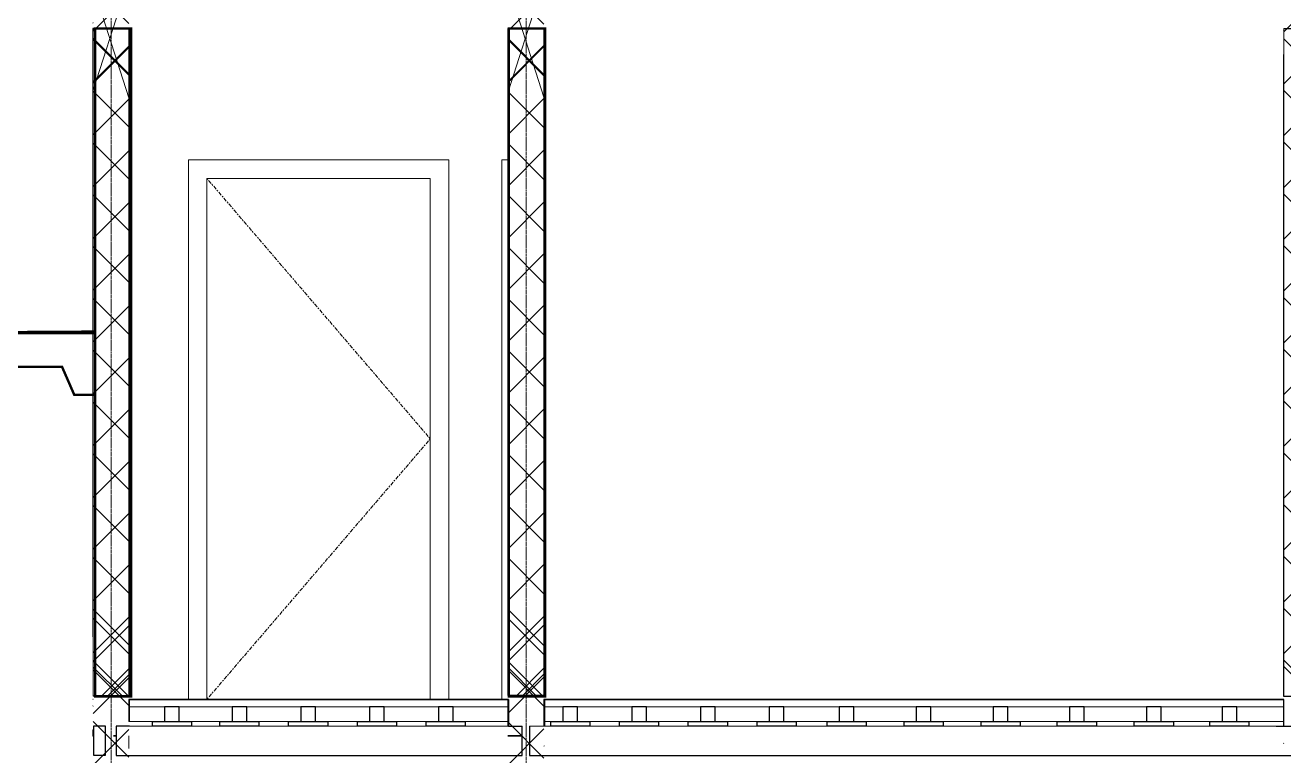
# Model space of a CAD drawing. Header units: inches. Extents: x -2431 to 214825, y 3 to 92804.
# Drawn here: x 163076 to 168230, y 26809 to 29802 of the extents above; entities that cross this region are included whole.
import ezdxf

# ---------------------------------------------------------------- set-up
doc = ezdxf.new("R2010")
doc.units = ezdxf.units.IN
doc.header["$MEASUREMENT"] = 0
doc.linetypes.add('Линия сетки', pattern=[22.224999999999994, 12.7, -3.174999999999999, 3.174999999999999, -3.174999999999999])
doc.linetypes.add('Центр', pattern=[31.749999999999996, 6.349999999999999, -4.7625, 15.875, -4.7625])
for name, color, linetype, lineweight in [('A-DOOR', 250, 'Continuous', 9), ('A-DOOR-FRAM', 250, 'Continuous', 18), ('A-FLOR', 250, 'Continuous', 9), ('A-WALL', 250, 'Continuous', 9), ('A-WALL-PATT', 250, 'Continuous', 25), ('S-GRID', 250, 'Continuous', 9)]:
    doc.layers.add(name, color=color, linetype=linetype, lineweight=lineweight)
pattern_1 = [(45, (164716.2814225166, 30890.74681734701), (-251.4471713899363, 251.4471713899363), []), (45, (164716.2814225166, 31271.74681734701), (-251.4471713899363, 251.4471713899363), [])]
pattern_2 = [(45, (164716.2814225166, 30890.74681734701), (-106.0660171779821, 106.0660171779821), []), (135, (164716.2814225166, 30890.74681734701), (-106.0660171779821, -106.0660171779821), [])]
pattern_3 = [(45, (164716.2814225166, 30290.74681734701), (-251.4471713899363, 251.4471713899363), []), (45, (164716.2814225166, 30671.74681734701), (-251.4471713899363, 251.4471713899363), [])]
pattern_4 = [(45, (164716.2814225166, 30290.74681734701), (-106.0660171779821, 106.0660171779821), []), (135, (164716.2814225166, 30290.74681734701), (-106.0660171779821, -106.0660171779821), [])]

# ---------------------------------------------------------------- blocks, each defined once
blk = doc.blocks.new('Одиночные-Щитовые - 0915 x 2134 мм-348962-Сечение 0')
at = {"layer": 'A-DOOR', "linetype": 'Центр'}
for p, q in [((-5142.589691944655, 2134), (-4227.589691944655, 1067)), ((-4227.589691944655, 1067), (-5142.589691944656, -1.353583911622991e-13))]:
    blk.add_line(p, q, dxfattribs=at)
at = {"layer": 'A-DOOR-FRAM', "lineweight": 9}
for p, q in [((-5218.589691944656, 2209.999999999999), (-5218.589691944656, 0)), ((-4151.589691944657, 2209.999999999999), (-5218.589691944656, 2209.999999999999)), ((-4151.589691944657, 0), (-4151.589691944657, 2209.999999999999)), ((-5142.589691944656, 0), (-5142.589691944656, 2134.000000000002)), ((-5142.589691944656, 2134.000000000002), (-4227.589691944657, 2134.000000000002)), ((-4227.589691944657, 2134.000000000002), (-4227.589691944657, 0))]:
    blk.add_line(p, q, dxfattribs=at)
blk = doc.blocks.new('Одиночные-Щитовые - 0915 x 2134 мм-348958-Сечение 0')
at = {"layer": 'A-DOOR-FRAM', "lineweight": 9}
for p, q in [((-3935.089691944609, 0), (-3935.089691944609, 2209.999999999999)), ((-3935.089691944609, 2209.999999999999), (-3910.089691944614, 2209.999999999999))]:
    blk.add_line(p, q, dxfattribs=at)

msp = doc.modelspace()

# ---------------------------------------------------------------- hatches: boundary and pattern name
at = {"layer": 'A-WALL-PATT', "lineweight": 9}
h = msp.add_hatch(dxfattribs=at)
h.set_pattern_fill('FP_3', color=256, style=0, pattern_type=2)
h.set_pattern_definition(pattern_3)
h.paths.add_polyline_path([(163352.447730572, 27040.74681734707), (163354.447730572, 27040.74681734707), (163354.447730572, 30640.74681734707), (163352.447730572, 30640.74681734707), (163352.447730572, 27983.60962669406)], flags=0)
h = msp.add_hatch(dxfattribs=at)
h.set_pattern_fill('FP_3', color=256, style=0, pattern_type=2)
h.set_pattern_definition(pattern_3)
h.paths.add_polyline_path([(163500.447730572, 27040.74681734707), (163502.447730572, 27040.74681734707), (163502.447730572, 30640.74681734707), (163500.447730572, 30640.74681734707), (163500.447730572, 27983.60962669406)], flags=0)
h = msp.add_hatch(dxfattribs=at)
h.set_pattern_fill('FP_3', color=256, style=0, pattern_type=2)
h.set_pattern_definition(pattern_3)
h.paths.add_polyline_path([(165052.447730572, 27040.74681734707), (165054.447730572, 27040.74681734707), (165054.447730572, 30640.74681734707), (165052.447730572, 30640.74681734707), (165052.447730572, 29742.29497883987)], flags=0)
h = msp.add_hatch(dxfattribs=at)
h.set_pattern_fill('FP_3', color=256, style=0, pattern_type=2)
h.set_pattern_definition(pattern_3)
h.paths.add_polyline_path([(165200.447730572, 27040.74681734707), (165202.447730572, 27040.74681734707), (165202.447730572, 30640.74681734707), (165200.447730572, 30640.74681734707), (165200.447730572, 29742.29497883987)], flags=0)
h = msp.add_hatch(dxfattribs=at)
h.set_pattern_fill('FP_3', color=256, style=0, pattern_type=2)
h.set_pattern_definition(pattern_3)
h.paths.add_polyline_path([(168228.3306247166, 27040.74681734707), (168230.3306247166, 27040.74681734707), (168230.3306247166, 30640.74681734707), (168228.3306247166, 30640.74681734707), (168228.3306247166, 29742.29497883987)], flags=0)
h = msp.add_hatch(dxfattribs=at)
h.set_pattern_fill('FP_2', color=256, style=0, pattern_type=2)
h.set_pattern_definition(pattern_4)
h.paths.add_polyline_path([(163500.447730572, 30388.9989342253), (163354.447730572, 30388.9989342253), (163354.447730572, 27053.20426850743), (163500.447730572, 27053.20426850743)])
h.paths.add_polyline_path([(163355.883689857, 30490.74681734707), (163404.2844127769, 30490.74681734707), (163404.2844127769, 30530.74681734713), (163355.883689857, 30530.74681734713)])
h = msp.add_hatch(dxfattribs=at)
h.set_pattern_fill('FP_2', color=256, style=0, pattern_type=2)
h.set_pattern_definition(pattern_4)
h.paths.add_polyline_path([(165200.4477305721, 30388.9989342225), (165054.4477305721, 30388.99893422244), (165054.447730572, 27056.89903738291), (165200.447730572, 27056.89903738291)])
h = msp.add_hatch(dxfattribs=at)
h.set_pattern_fill('FP_2', color=256, style=0, pattern_type=2)
h.set_pattern_definition(pattern_4)
h.paths.add_polyline_path([(168376.3306247166, 30388.9989342253), (168230.3306247166, 30388.9989342253), (168230.3306247166, 27053.20426850743), (168376.3306247166, 27053.20426850743)])
h = msp.add_hatch(dxfattribs=at)
h.set_pattern_fill('FP_3', color=256, style=0, pattern_type=2)
h.set_pattern_definition(pattern_1)
h.paths.add_polyline_path([(163352.447730572, 24040.74681734707), (163354.447730572, 24040.74681734707), (163354.447730572, 27640.74681734707), (163352.447730572, 27640.74681734707), (163352.447730572, 25066.23892240244)], flags=0)
h = msp.add_hatch(dxfattribs=at)
h.set_pattern_fill('FP_3', color=256, style=0, pattern_type=2)
h.set_pattern_definition(pattern_1)
h.paths.add_polyline_path([(163500.447730572, 24040.74681734707), (163502.447730572, 24040.74681734707), (163502.447730572, 27640.74681734707), (163500.447730572, 27640.74681734707), (163500.447730572, 25066.23892240244)], flags=0)
h = msp.add_hatch(dxfattribs=at)
h.set_pattern_fill('FP_3', color=256, style=0, pattern_type=2)
h.set_pattern_definition(pattern_1)
h.paths.add_polyline_path([(165052.447730572, 24040.74681734707), (165054.447730572, 24040.74681734707), (165054.447730572, 27640.74681734707), (165052.447730572, 27640.74681734707), (165052.447730572, 26824.92427454825)], flags=0)
h = msp.add_hatch(dxfattribs=at)
h.set_pattern_fill('FP_3', color=256, style=0, pattern_type=2)
h.set_pattern_definition(pattern_1)
h.paths.add_polyline_path([(165200.447730572, 24040.74681734707), (165202.447730572, 24040.74681734707), (165202.447730572, 27640.74681734707), (165200.447730572, 27640.74681734707), (165200.447730572, 26824.92427454825)], flags=0)
h = msp.add_hatch(dxfattribs=at)
h.set_pattern_fill('FP_3', color=256, style=0, pattern_type=2)
h.set_pattern_definition(pattern_1)
h.paths.add_polyline_path([(168228.3306247166, 24040.74681734707), (168230.3306247166, 24040.74681734707), (168230.3306247166, 27640.74681734707), (168228.3306247166, 27640.74681734707), (168228.3306247166, 26824.92427454825)], flags=0)
h = msp.add_hatch(dxfattribs=at)
h.set_pattern_fill('FP_2', color=256, style=0, pattern_type=2)
h.set_pattern_definition(pattern_2)
h.paths.add_polyline_path([(163500.447730572, 27388.9989342253), (163354.447730572, 27388.9989342253), (163354.447730572, 24053.20426850743), (163500.447730572, 24053.20426850743)])
h.paths.add_polyline_path([(163355.883689857, 27490.74681734707), (163404.2844127769, 27490.74681734707), (163404.2844127769, 27530.74681734713), (163355.883689857, 27530.74681734713)])
h = msp.add_hatch(dxfattribs=at)
h.set_pattern_fill('FP_2', color=256, style=0, pattern_type=2)
h.set_pattern_definition(pattern_2)
h.paths.add_polyline_path([(165200.447730572, 27388.9989342225), (165054.4477305721, 27388.9989342225), (165054.4477305721, 24056.89903738291), (165200.4477305721, 24056.89903738291)])

# ---------------------------------------------------------------- linework, layer by layer
for p, q in [((163502.447730572, 29788.9989342253), (163352.447730572, 29788.9989342253)), ((165054.447730572, 29788.9989342225), (165052.447730572, 29788.9989342225)), ((165054.447730572, 29788.9989342225), (165200.447730572, 29788.9989342225)), ((165200.447730572, 29788.9989342225), (165202.4477305721, 29788.99893422244)), ((168230.3306247166, 29788.9989342253), (168378.3306247166, 29788.9989342253)), ((163502.447730572, 27053.20426850743), (163354.447730572, 27053.20426850743)), ((163502.447730572, 27040.74681734707), (165054.4477305721, 27040.74681734707)), ((163706.5718784914, 27010.74681734992), (163646.5718784914, 27010.74681734992)), ((163646.5718784914, 27010.74681734992), (163646.5718784914, 26950.74681734992)), ((163706.5718784913, 27010.74681734992), (163646.5718784913, 27010.74681734992)), ((163646.5718784913, 27010.74681734992), (163646.5718784913, 26950.74681734992)), ((163706.5718784914, 26950.74681734992), (163706.5718784914, 27010.74681734992)), ((163706.5718784913, 26950.74681734992), (163706.5718784913, 27010.74681734992)), ((163982.9419795679, 27010.74681734986), (163922.9419795679, 27010.74681734986)), ((163922.9419795679, 27010.74681734986), (163922.9419795679, 26950.74681734986)), ((163982.9419795678, 27010.74681734986), (163922.9419795678, 27010.74681734986)), ((163922.9419795678, 27010.74681734986), (163922.9419795678, 26950.74681734986)), ((163982.9419795679, 26950.74681734986), (163982.9419795679, 27010.74681734986)), ((163982.9419795678, 26950.74681734986), (163982.9419795678, 27010.74681734986)), ((164264.5829941634, 27010.74681734986), (164204.5829941634, 27010.74681734986)), ((164204.5829941634, 27010.74681734986), (164204.5829941634, 26950.74681734986)), ((164204.5829941633, 27010.74681734986), (164204.5829941633, 26950.74681734986)), ((164264.5829941633, 27010.74681734986), (164204.5829941633, 27010.74681734986)), ((164264.5829941634, 26950.74681734986), (164264.5829941634, 27010.74681734986)), ((164264.5829941633, 26950.74681734986), (164264.5829941633, 27010.74681734986)), ((164546.2240087591, 27010.7468173526), (164486.2240087591, 27010.7468173526)), ((164486.2240087591, 27010.7468173526), (164486.2240087591, 26950.7468173526)), ((164546.224008759, 27010.7468173526), (164486.224008759, 27010.7468173526)), ((164486.224008759, 27010.7468173526), (164486.224008759, 26950.7468173526)), ((164546.2240087591, 26950.7468173526), (164546.2240087591, 27010.7468173526)), ((164546.224008759, 26950.7468173526), (164546.224008759, 27010.7468173526)), ((164827.8650233546, 27010.74681735534), (164767.8650233546, 27010.74681735534)), ((164767.8650233546, 27010.74681735534), (164767.8650233546, 26950.74681735534)), ((164827.8650233545, 27010.74681735534), (164767.8650233545, 27010.74681735534)), ((164767.8650233545, 27010.74681735534), (164767.8650233545, 26950.74681735534)), ((164827.8650233546, 26950.74681735534), (164827.8650233546, 27010.74681735534)), ((164827.8650233545, 26950.74681735534), (164827.8650233545, 27010.74681735534)), ((165052.447730572, 27040.74681734707), (165054.447730572, 27040.74681734707)), ((165054.4477305721, 27040.74681734707), (165054.4477305721, 26930.74681734707)), ((165054.447730572, 27040.74681734707), (165054.4477305721, 26930.74681734707)), ((165202.447730572, 27040.74681734713), (168228.3306247167, 27040.74681734707)), ((165202.447730572, 27040.74681734713), (168228.3306247166, 27040.74681734707)), ((165202.447730572, 27040.74681734707), (165202.4477305721, 26930.74681734713)), ((165202.4477305721, 27040.74681734707), (165202.4477305722, 26930.74681734713)), ((165338.0829941637, 27010.74681734986), (165278.0829941637, 27010.74681734986)), ((165278.0829941637, 27010.74681734986), (165278.0829941637, 26950.74681734986)), ((165278.0829941636, 27010.74681734986), (165278.0829941636, 26950.74681734986)), ((165338.0829941636, 27010.74681734986), (165278.0829941636, 27010.74681734986)), ((165338.0829941637, 26950.74681734986), (165338.0829941637, 27010.74681734986)), ((165338.0829941636, 26950.74681734986), (165338.0829941636, 27010.74681734986)), ((165559.7240087592, 27010.74681734986), (165559.7240087592, 26950.74681734986)), ((165619.7240087592, 27010.74681734986), (165559.7240087592, 27010.74681734986)), ((165619.7240087591, 27010.74681734986), (165559.7240087591, 27010.74681734986)), ((165559.7240087591, 27010.74681734986), (165559.7240087591, 26950.74681734986)), ((165619.7240087592, 26950.74681734986), (165619.7240087592, 27010.74681734986)), ((165619.7240087591, 26950.74681734986), (165619.7240087591, 27010.74681734986)), ((165901.3650233548, 27010.7468173526), (165841.3650233548, 27010.7468173526)), ((165841.3650233548, 27010.7468173526), (165841.3650233548, 26950.7468173526)), ((165901.3650233547, 27010.7468173526), (165841.3650233547, 27010.7468173526)), ((165841.3650233547, 27010.7468173526), (165841.3650233547, 26950.7468173526)), ((165901.3650233548, 26950.7468173526), (165901.3650233548, 27010.7468173526)), ((165901.3650233547, 26950.7468173526), (165901.3650233547, 27010.7468173526)), ((166183.0060379503, 27010.74681735534), (166123.0060379503, 27010.74681735534)), ((166123.0060379503, 27010.74681735534), (166123.0060379503, 26950.74681735534)), ((166183.0060379502, 27010.74681735534), (166123.0060379502, 27010.74681735534)), ((166123.0060379502, 27010.74681735534), (166123.0060379502, 26950.74681735534)), ((166183.0060379503, 26950.74681735534), (166183.0060379503, 27010.74681735534)), ((166183.0060379502, 26950.74681735534), (166183.0060379502, 27010.74681735534)), ((166469.5887451678, 27010.74681734707), (166409.5887451678, 27010.74681734707)), ((166409.5887451678, 27010.74681734707), (166409.5887451678, 26950.74681734707)), ((166469.5887451677, 27010.74681734707), (166409.5887451677, 27010.74681734707)), ((166409.5887451677, 27010.74681734707), (166409.5887451677, 26950.74681734707)), ((166469.5887451678, 26950.74681734707), (166469.5887451678, 27010.74681734707)), ((166469.5887451677, 26950.74681734707), (166469.5887451677, 27010.74681734707)), ((166785.0887451678, 27010.74681734608), (166725.0887451678, 27010.74681734608)), ((166725.0887451678, 27010.74681734608), (166725.0887451678, 26950.74681734608)), ((166785.0887451677, 27010.74681734602), (166725.0887451677, 27010.74681734602)), ((166725.0887451677, 27010.74681734602), (166725.0887451677, 26950.74681734608)), ((166785.0887451678, 26950.74681734608), (166785.0887451678, 27010.74681734608)), ((166785.0887451677, 26950.74681734608), (166785.0887451677, 27010.74681734602)), ((167100.5887451678, 27010.74681734707), (167040.5887451678, 27010.74681734707)), ((167040.5887451678, 27010.74681734707), (167040.5887451678, 26950.74681734707)), ((167100.5887451677, 27010.74681734707), (167040.5887451677, 27010.74681734707)), ((167040.5887451677, 27010.74681734707), (167040.5887451677, 26950.74681734707)), ((167100.5887451678, 26950.74681734707), (167100.5887451678, 27010.74681734707)), ((167100.5887451677, 26950.74681734707), (167100.5887451677, 27010.74681734707)), ((167412.5743739889, 27010.74681734608), (167352.5743739889, 27010.74681734608)), ((167352.5743739889, 27010.74681734608), (167352.5743739889, 26950.74681734608)), ((167412.5743739888, 27010.74681734602), (167352.5743739888, 27010.74681734602)), ((167352.5743739888, 27010.74681734602), (167352.5743739888, 26950.74681734608)), ((167412.5743739889, 26950.74681734608), (167412.5743739889, 27010.74681734608)), ((167412.5743739888, 26950.74681734608), (167412.5743739888, 27010.74681734602)), ((167728.0743739889, 27010.74681734707), (167668.0743739889, 27010.74681734707)), ((167668.0743739889, 27010.74681734707), (167668.0743739889, 26950.74681734707)), ((167728.0743739888, 27010.74681734707), (167668.0743739888, 27010.74681734707)), ((167668.0743739888, 27010.74681734707), (167668.0743739888, 26950.74681734707)), ((167728.0743739889, 26950.74681734707), (167728.0743739889, 27010.74681734707)), ((167728.0743739888, 26950.74681734707), (167728.0743739888, 27010.74681734707)), ((168037.6963365099, 27010.74681734707), (167977.6963365099, 27010.74681734707)), ((167977.6963365099, 27010.74681734707), (167977.6963365099, 26950.74681734707)), ((168037.6963365099, 26950.74681734707), (168037.6963365099, 27010.74681734707)), ((168228.3306247166, 27053.20426850743), (168378.3306247166, 27053.20426850743)), ((163404.2844127769, 26930.74681734713), (163355.883689857, 26930.74681734713)), ((163355.883689857, 26930.74681734713), (163355.883689857, 26811.67644874461)), ((163404.2844127769, 26811.67644874461), (163404.2844127769, 26930.74681734713)), ((163502.447730572, 26930.74681734713), (163448.7328049132, 26930.74681734713)), ((163448.7328049132, 26930.74681734713), (163448.7328049132, 26811.36464429961)), ((163596.5718784914, 26950.74681734992), (163756.5718784914, 26950.74681734992)), ((163596.5718784914, 26930.74681734992), (163596.5718784914, 26950.74681734992)), ((163596.5718784913, 26950.74681734992), (163756.5718784913, 26950.74681734992)), ((163596.5718784913, 26930.74681734992), (163596.5718784913, 26950.74681734992)), ((163756.5718784914, 26930.74681734992), (163596.5718784914, 26930.74681734992)), ((163756.5718784913, 26930.74681734992), (163596.5718784913, 26930.74681734992)), ((163646.5718784914, 26950.74681734992), (163706.5718784914, 26950.74681734992)), ((163646.5718784913, 26950.74681734992), (163706.5718784913, 26950.74681734992)), ((163756.5718784914, 26950.74681734992), (163756.5718784914, 26930.74681734992)), ((163756.5718784913, 26950.74681734992), (163756.5718784913, 26930.74681734992)), ((163872.9419795679, 26950.74681734986), (164032.9419795679, 26950.74681734986)), ((163872.9419795679, 26930.74681734986), (163872.9419795679, 26950.74681734986)), ((163872.9419795678, 26950.74681734986), (164032.9419795678, 26950.74681734986)), ((163872.9419795678, 26930.74681734986), (163872.9419795678, 26950.74681734986)), ((164032.9419795679, 26930.74681734986), (163872.9419795679, 26930.74681734986)), ((164032.9419795678, 26930.74681734986), (163872.9419795678, 26930.74681734986)), ((163922.9419795679, 26950.74681734986), (163982.9419795679, 26950.74681734986)), ((163922.9419795678, 26950.74681734986), (163982.9419795678, 26950.74681734986)), ((164032.9419795679, 26950.74681734986), (164032.9419795679, 26930.74681734986)), ((164032.9419795678, 26950.74681734986), (164032.9419795678, 26930.74681734986)), ((164154.5829941634, 26950.74681734986), (164314.5829941634, 26950.74681734986)), ((164154.5829941634, 26930.74681734986), (164154.5829941634, 26950.74681734986)), ((164154.5829941633, 26950.74681734986), (164314.5829941633, 26950.74681734986)), ((164154.5829941633, 26930.74681734986), (164154.5829941633, 26950.74681734986)), ((164314.5829941634, 26930.74681734986), (164154.5829941634, 26930.74681734986)), ((164314.5829941633, 26930.74681734986), (164154.5829941633, 26930.74681734986)), ((164204.5829941634, 26950.74681734986), (164264.5829941634, 26950.74681734986)), ((164204.5829941633, 26950.74681734986), (164264.5829941633, 26950.74681734986)), ((164314.5829941634, 26950.74681734986), (164314.5829941634, 26930.74681734986)), ((164314.5829941633, 26950.74681734986), (164314.5829941633, 26930.74681734986)), ((164436.2240087591, 26950.7468173526), (164596.2240087591, 26950.7468173526)), ((164436.2240087591, 26930.7468173526), (164436.2240087591, 26950.7468173526)), ((164436.224008759, 26950.7468173526), (164596.224008759, 26950.7468173526)), ((164436.224008759, 26930.7468173526), (164436.224008759, 26950.7468173526)), ((164596.2240087591, 26930.7468173526), (164436.2240087591, 26930.7468173526)), ((164596.224008759, 26930.7468173526), (164436.224008759, 26930.7468173526)), ((164486.2240087591, 26950.7468173526), (164546.2240087591, 26950.7468173526)), ((164486.224008759, 26950.7468173526), (164546.224008759, 26950.7468173526)), ((164596.2240087591, 26950.7468173526), (164596.2240087591, 26930.7468173526)), ((164596.224008759, 26950.7468173526), (164596.224008759, 26930.7468173526)), ((164717.8650233546, 26950.74681735534), (164877.8650233546, 26950.74681735534)), ((164717.8650233546, 26930.74681735534), (164717.8650233546, 26950.74681735534)), ((164717.8650233545, 26950.74681735534), (164877.8650233545, 26950.74681735534)), ((164717.8650233545, 26930.74681735534), (164717.8650233545, 26950.74681735534)), ((164877.8650233546, 26930.74681735534), (164717.8650233546, 26930.74681735534)), ((164877.8650233545, 26930.74681735534), (164717.8650233545, 26930.74681735534)), ((164767.8650233546, 26950.74681735534), (164827.8650233546, 26950.74681735534)), ((164767.8650233545, 26950.74681735534), (164827.8650233545, 26950.74681735534)), ((164877.8650233546, 26950.74681735534), (164877.8650233546, 26930.74681735534)), ((164877.8650233545, 26950.74681735534), (164877.8650233545, 26930.74681735534)), ((165054.4477305721, 26930.74681734707), (165111.0355341841, 26930.74681734707)), ((165111.0355341841, 26811.36464429961), (165111.0355341841, 26930.74681734707)), ((165140.6390425664, 26930.74681734713), (165140.6390425664, 26811.36464429961)), ((165202.4477305721, 26930.74681734713), (165200.447730572, 26930.74681734713)), ((165228.0829941637, 26950.74681734986), (165388.0829941637, 26950.74681734986)), ((165228.0829941637, 26930.74681734986), (165228.0829941637, 26950.74681734986)), ((165228.0829941636, 26950.74681734986), (165388.0829941636, 26950.74681734986)), ((165228.0829941636, 26930.74681734986), (165228.0829941636, 26950.74681734986)), ((165388.0829941637, 26930.74681734986), (165228.0829941637, 26930.74681734986)), ((165388.0829941636, 26930.74681734986), (165228.0829941636, 26930.74681734986)), ((165278.0829941637, 26950.74681734986), (165338.0829941637, 26950.74681734986)), ((165278.0829941636, 26950.74681734986), (165338.0829941636, 26950.74681734986)), ((165388.0829941637, 26950.74681734986), (165388.0829941637, 26930.74681734986)), ((165388.0829941636, 26950.74681734986), (165388.0829941636, 26930.74681734986)), ((165509.7240087592, 26950.74681734986), (165669.7240087592, 26950.74681734986)), ((165509.7240087592, 26930.74681734986), (165509.7240087592, 26950.74681734986)), ((165509.7240087591, 26950.74681734986), (165669.7240087591, 26950.74681734986)), ((165509.7240087591, 26930.74681734986), (165509.7240087591, 26950.74681734986)), ((165669.7240087592, 26930.74681734986), (165509.7240087592, 26930.74681734986)), ((165669.7240087591, 26930.74681734986), (165509.7240087591, 26930.74681734986)), ((165559.7240087592, 26950.74681734986), (165619.7240087592, 26950.74681734986)), ((165559.7240087591, 26950.74681734986), (165619.7240087591, 26950.74681734986)), ((165669.7240087592, 26950.74681734986), (165669.7240087592, 26930.74681734986)), ((165669.7240087591, 26950.74681734986), (165669.7240087591, 26930.74681734986)), ((165791.3650233548, 26950.7468173526), (165951.3650233548, 26950.7468173526)), ((165791.3650233548, 26930.7468173526), (165791.3650233548, 26950.7468173526)), ((165791.3650233547, 26950.7468173526), (165951.3650233547, 26950.7468173526)), ((165791.3650233547, 26930.7468173526), (165791.3650233547, 26950.7468173526)), ((165951.3650233548, 26930.7468173526), (165791.3650233548, 26930.7468173526)), ((165951.3650233547, 26930.7468173526), (165791.3650233547, 26930.7468173526)), ((165841.3650233548, 26950.7468173526), (165901.3650233548, 26950.7468173526)), ((165841.3650233547, 26950.7468173526), (165901.3650233547, 26950.7468173526)), ((165951.3650233548, 26950.7468173526), (165951.3650233548, 26930.7468173526)), ((165951.3650233547, 26950.7468173526), (165951.3650233547, 26930.7468173526)), ((166073.0060379503, 26950.74681735534), (166233.0060379503, 26950.74681735534)), ((166073.0060379503, 26930.74681735534), (166073.0060379503, 26950.74681735534)), ((166073.0060379502, 26950.74681735534), (166233.0060379502, 26950.74681735534)), ((166073.0060379502, 26930.74681735534), (166073.0060379502, 26950.74681735534)), ((166233.0060379503, 26930.74681735534), (166073.0060379503, 26930.74681735534)), ((166233.0060379502, 26930.74681735534), (166073.0060379502, 26930.74681735534)), ((166123.0060379503, 26950.74681735534), (166183.0060379503, 26950.74681735534)), ((166123.0060379502, 26950.74681735534), (166183.0060379502, 26950.74681735534)), ((166233.0060379503, 26950.74681735534), (166233.0060379503, 26930.74681735534)), ((166233.0060379502, 26950.74681735534), (166233.0060379502, 26930.74681735534)), ((166359.5887451678, 26950.74681734707), (166519.5887451678, 26950.74681734707)), ((166359.5887451678, 26930.74681734707), (166359.5887451678, 26950.74681734707)), ((166359.5887451677, 26950.74681734707), (166519.5887451677, 26950.74681734707)), ((166359.5887451677, 26930.74681734707), (166359.5887451677, 26950.74681734707)), ((166519.5887451678, 26930.74681734707), (166359.5887451678, 26930.74681734707)), ((166519.5887451677, 26930.74681734707), (166359.5887451677, 26930.74681734707)), ((166409.5887451678, 26950.74681734707), (166469.5887451678, 26950.74681734707)), ((166409.5887451677, 26950.74681734707), (166469.5887451677, 26950.74681734707)), ((166519.5887451678, 26950.74681734707), (166519.5887451678, 26930.74681734707)), ((166519.5887451677, 26950.74681734707), (166519.5887451677, 26930.74681734707)), ((166675.0887451678, 26950.74681734608), (166835.0887451678, 26950.74681734608)), ((166675.0887451678, 26930.74681734602), (166675.0887451678, 26950.74681734608)), ((166675.0887451677, 26950.74681734608), (166835.0887451677, 26950.74681734608)), ((166675.0887451677, 26930.74681734602), (166675.0887451677, 26950.74681734608)), ((166835.0887451678, 26930.74681734602), (166675.0887451678, 26930.74681734602)), ((166835.0887451677, 26930.74681734602), (166675.0887451677, 26930.74681734602)), ((166725.0887451678, 26950.74681734608), (166785.0887451678, 26950.74681734608)), ((166725.0887451677, 26950.74681734608), (166785.0887451677, 26950.74681734608)), ((166835.0887451678, 26950.74681734608), (166835.0887451678, 26930.74681734602)), ((166835.0887451677, 26950.74681734608), (166835.0887451677, 26930.74681734602)), ((166990.5887451678, 26950.74681734707), (167150.5887451678, 26950.74681734707)), ((166990.5887451678, 26930.74681734707), (166990.5887451678, 26950.74681734707)), ((166990.5887451677, 26950.74681734707), (167150.5887451677, 26950.74681734707)), ((166990.5887451677, 26930.74681734707), (166990.5887451677, 26950.74681734707)), ((167150.5887451678, 26930.74681734707), (166990.5887451678, 26930.74681734707)), ((167150.5887451677, 26930.74681734707), (166990.5887451677, 26930.74681734707)), ((167040.5887451678, 26950.74681734707), (167100.5887451678, 26950.74681734707)), ((167040.5887451677, 26950.74681734707), (167100.5887451677, 26950.74681734707)), ((167150.5887451678, 26950.74681734707), (167150.5887451678, 26930.74681734707)), ((167150.5887451677, 26950.74681734707), (167150.5887451677, 26930.74681734707)), ((167302.5743739889, 26950.74681734608), (167462.5743739889, 26950.74681734608)), ((167302.5743739889, 26930.74681734602), (167302.5743739889, 26950.74681734608)), ((167302.5743739888, 26950.74681734608), (167462.5743739888, 26950.74681734608)), ((167302.5743739888, 26930.74681734602), (167302.5743739888, 26950.74681734608)), ((167462.5743739889, 26930.74681734602), (167302.5743739889, 26930.74681734602)), ((167462.5743739888, 26930.74681734602), (167302.5743739888, 26930.74681734602)), ((167352.5743739889, 26950.74681734608), (167412.5743739889, 26950.74681734608)), ((167352.5743739888, 26950.74681734608), (167412.5743739888, 26950.74681734608)), ((167462.5743739889, 26950.74681734608), (167462.5743739889, 26930.74681734602)), ((167462.5743739888, 26950.74681734608), (167462.5743739888, 26930.74681734602)), ((167618.0743739889, 26950.74681734707), (167778.0743739889, 26950.74681734707)), ((167618.0743739889, 26930.74681734707), (167618.0743739889, 26950.74681734707)), ((167618.0743739888, 26950.74681734707), (167778.0743739888, 26950.74681734707)), ((167618.0743739888, 26930.74681734707), (167618.0743739888, 26950.74681734707)), ((167778.0743739889, 26930.74681734707), (167618.0743739889, 26930.74681734707)), ((167778.0743739888, 26930.74681734707), (167618.0743739888, 26930.74681734707)), ((167668.0743739889, 26950.74681734707), (167728.0743739889, 26950.74681734707)), ((167668.0743739888, 26950.74681734707), (167728.0743739888, 26950.74681734707)), ((167778.0743739889, 26950.74681734707), (167778.0743739889, 26930.74681734707)), ((167778.0743739888, 26950.74681734707), (167778.0743739888, 26930.74681734707)), ((167927.69633651, 26950.74681734707), (168087.69633651, 26950.74681734707)), ((167927.69633651, 26930.74681734707), (167927.69633651, 26950.74681734707)), ((167927.6963365099, 26950.74681734707), (168087.6963365099, 26950.74681734707)), ((167927.6963365099, 26930.74681734707), (167927.6963365099, 26950.74681734707)), ((168087.69633651, 26930.74681734707), (167927.69633651, 26930.74681734707)), ((168087.6963365099, 26930.74681734707), (167927.6963365099, 26930.74681734707)), ((167977.6963365099, 26950.74681734707), (168037.6963365099, 26950.74681734707)), ((168087.69633651, 26950.74681734707), (168087.69633651, 26930.74681734707)), ((168087.6963365099, 26950.74681734707), (168087.6963365099, 26930.74681734707)), ((168198.4076117045, 26930.74681734707), (168282.1610656981, 26930.74681734713)), ((163355.883689857, 26811.67644874461), (163404.2844127769, 26811.67644874461)), ((163448.7328049132, 26811.36464429961), (165111.0355341841, 26811.36464429961)), ((165140.6390425664, 26811.36464429961), (168282.1610656983, 26811.36464429961))]:
    msp.add_line(p, q)
at = {"lineweight": 0}
for p, q in [((163502.447730572, 27010.74681734713), (165054.4477305721, 27010.74681734707)), ((163502.447730572, 27010.74681734713), (165054.447730572, 27010.74681734707)), ((165202.447730572, 27010.74681734713), (168228.3306247167, 27010.74681734707)), ((165202.447730572, 27010.74681734713), (168228.3306247166, 27010.74681734707)), ((163500.447730572, 26950.74681734713), (165054.4477305721, 26950.74681734707)), ((163500.447730572, 26950.74681734713), (165054.447730572, 26950.74681734707)), ((163502.447730572, 26930.74681734713), (165054.4477305721, 26930.74681734707)), ((163502.447730572, 26930.74681734713), (165054.447730572, 26930.74681734707)), ((165140.6390425664, 26930.74681734707), (168228.3306247166, 26930.74681734707)), ((165202.447730572, 26950.74681734713), (168230.3306247167, 26950.74681734707)), ((165202.447730572, 26950.74681734713), (168230.3306247166, 26950.74681734707)), ((165202.447730572, 26930.74681734713), (168228.3306247167, 26930.74681734707))]:
    msp.add_line(p, q, dxfattribs=at)
at = {"const_width": 10}
for points in [[(163510.0002155266, 27053.03327292891), (163362.0002155266, 27053.03327292891), (163362.0002155266, 29788.82793864683), (163510.0002155266, 29788.82793864683), (163510.0002155266, 27053.03327292891)], [(165204.7790417857, 27053.03327292902), (165056.7790417857, 27053.03327292902), (165056.7790417857, 29788.82793864695), (165204.7790417857, 29788.82793864695), (165204.7790417857, 27053.03327292902)]]:
    msp.add_lwpolyline(points, dxfattribs=at)
msp.add_lwpolyline([(163362.0002155271, 28287.98485521177), (163276.8203101755, 28287.98485521177), (163226.6860906087, 28402.87136510302), (162103.2259978142, 28402.79209369185), (162022.0841618338, 28244.13715937363), (161912.8022809612, 28030.46058399749), (161834.8518916249, 28030.46058399748), (161834.8518916249, 28244.13715937369), (161889.8821786576, 28244.13715937369), (161889.8821786576, 28537.88836796351), (163362.0002155261, 28537.97055464316)], close=True, dxfattribs=at)
at = {"layer": 'A-DOOR', "linetype": 'Центр'}
msp.add_line((164734.947730572, 28107.74681734707), (163819.947730572, 27040.74681734707), dxfattribs=at)
at = {"layer": 'A-DOOR-FRAM', "lineweight": 9}
for p, q in [((163743.947730572, 29250.74681734707), (163743.947730572, 27040.74681734707)), ((164810.947730572, 27040.74681734707), (164810.947730572, 29250.74681734707)), ((165027.447730572, 27040.74681734707), (165027.447730572, 29250.74681734707)), ((163819.947730572, 27040.74681734707), (163819.947730572, 29174.74681734707)), ((164734.947730572, 29174.74681734707), (164734.947730572, 27040.74681734707))]:
    msp.add_line(p, q, dxfattribs=at)
at = {"layer": 'A-FLOR', "lineweight": 35}
for p, q in [((165054.4477305721, 27040.74681734713), (163500.447730572, 27040.74681734707)), ((168230.3306247166, 27040.74681734713), (165200.4477305721, 27040.74681734713)), ((163352.447730572, 26890.74681734707), (163355.883689857, 26890.74681734707)), ((163437.6017660764, 26890.74681734707), (163449.3766666853, 26890.74681734707)), ((165052.447730572, 26890.74681734707), (165111.0355341841, 26890.74681734707))]:
    msp.add_line(p, q, dxfattribs=at)
at = {"layer": 'A-WALL', "lineweight": 25}
for p, q in [((163352.447730572, 29788.9989342253), (163352.447730572, 27296.33575428289)), ((163352.447730572, 29788.9989342253), (163352.447730572, 27940.74681734707)), ((163502.447730572, 27053.20426850743), (163502.447730572, 29788.9989342253)), ((163502.447730572, 27053.20426850743), (163502.447730572, 29788.9989342253)), ((163502.447730572, 27053.20426850743), (163502.447730572, 29788.9989342253)), ((163502.447730572, 27053.20426850743), (163502.447730572, 29788.9989342253)), ((163502.4477305718, 27053.20426850743), (163502.447730572, 29788.9989342253)), ((163502.447730572, 27940.74681734707), (163502.447730572, 29788.9989342253)), ((165052.447730572, 29788.9989342225), (165052.4477305721, 27056.89903738291)), ((165052.4477305721, 29788.9989342225), (165052.447730572, 27056.89903738291)), ((165052.4477305721, 29788.9989342225), (165052.447730572, 27056.89903738291)), ((165052.447730572, 29788.9989342225), (165052.447730572, 27056.89903738291)), ((165052.447730572, 29788.99893422244), (165052.4477305721, 27056.89903738291)), ((165052.4477305721, 29788.9989342225), (165052.447730572, 27940.74681734707)), ((165202.447730572, 27056.89903738291), (165202.447730572, 29788.99893422244)), ((165202.447730572, 27056.89903738291), (165202.447730572, 29788.99893422244)), ((165202.447730572, 27056.89903738291), (165202.447730572, 29788.99893422244)), ((165202.447730572, 27056.89903738291), (165202.447730572, 29788.99893422244)), ((165202.4477305721, 27056.89903738291), (165202.4477305721, 29788.9989342225)), ((165202.447730572, 27940.74681734707), (165202.447730572, 29788.99893422244)), ((168228.3306247166, 29682.53562008787), (168228.3306247166, 27053.20426850743)), ((168228.3306247166, 29682.53562008787), (168228.3306247165, 27053.20426850743)), ((168228.3306247166, 29682.53562008787), (168228.3306247166, 27053.20426850743)), ((168228.3306247166, 29682.53562008787), (168228.3306247166, 27053.20426850743)), ((168228.3306247166, 29682.53562008787), (168228.3306247166, 27940.74681734707)), ((168228.3306247166, 29578.33928001253), (168228.3306247166, 27053.20426850743)), ((163354.4477305719, 27040.74681734707), (163352.447730572, 27040.74681734707)), ((163502.447730572, 27040.74681734707), (163500.447730572, 27040.74681734707)), ((163502.447730572, 26950.74681734713), (163502.447730572, 27040.74681734713)), ((163502.447730572, 26950.74681734713), (163502.447730572, 27040.74681734713)), ((163502.447730572, 26950.74681734713), (163502.447730572, 27040.74681734707)), ((163502.447730572, 26950.74681734713), (163502.447730572, 27040.74681734713)), ((163502.447730572, 26950.74681734713), (163502.447730572, 27040.74681734707)), ((163502.4477305718, 26950.74681734713), (163502.4477305718, 27040.74681734707)), ((165202.447730572, 27056.89903738291), (165052.447730572, 27056.89903738291)), ((165052.447730572, 27040.74681734707), (165052.4477305721, 26930.74681734707)), ((165052.447730572, 27040.74681734713), (165052.4477305721, 26930.74681734707)), ((165052.447730572, 27040.74681734707), (165052.447730572, 26930.74681734707)), ((165052.447730572, 27040.74681734707), (165052.447730572, 26930.74681734707)), ((165052.447730572, 27040.74681734707), (165052.447730572, 26930.74681734707)), ((165052.4477305721, 27040.74681734713), (165052.4477305721, 26930.74681734713)), ((165202.447730572, 26930.74681734713), (165202.447730572, 27040.74681734707)), ((165202.4477305721, 26930.74681734713), (165202.447730572, 27040.74681734713)), ((165202.447730572, 26930.74681734713), (165202.447730572, 27040.74681734707)), ((165202.447730572, 26930.74681734713), (165202.447730572, 27040.74681734707)), ((165202.4477305721, 26930.74681734713), (165202.447730572, 27040.74681734713)), ((165202.4477305721, 26930.74681734713), (165202.4477305721, 27040.74681734707)), ((168228.3306247166, 27040.74681734707), (168228.3306247166, 26930.74681734707)), ((168228.3306247166, 27040.74681734713), (168228.3306247166, 26930.74681734707)), ((168228.3306247165, 27040.74681734707), (168228.3306247166, 26930.74681734707)), ((168228.3306247166, 27040.74681734713), (168228.3306247166, 26930.74681734707)), ((168230.3306247166, 27040.74681734707), (168228.3306247166, 27040.74681734707)), ((168228.3306247166, 27040.74681734707), (168228.3306247166, 26930.74681734707)), ((168228.3306247166, 27040.74681734713), (168228.3306247166, 26930.74681734707)), ((163352.447730572, 26915.33575428289), (163352.447730572, 26890.74681734707))]:
    msp.add_line(p, q, dxfattribs=at)
at = {"layer": 'A-WALL'}
for p, q in [((163354.447730572, 29788.9989342253), (163354.447730572, 27053.20426850743)), ((163354.447730572, 29788.9989342253), (163354.4477305719, 27053.20426850743)), ((163354.447730572, 29788.9989342253), (163354.447730572, 27053.20426850743)), ((163354.447730572, 29788.9989342253), (163354.447730572, 27053.20426850743)), ((163354.447730572, 29788.9989342253), (163354.447730572, 27053.20426850743)), ((163354.447730572, 29788.9989342253), (163354.447730572, 27053.20426850743)), ((163354.447730572, 29788.9989342253), (163354.447730572, 27940.74681734707)), ((163500.447730572, 29788.9989342253), (163500.447730572, 27051.80778781639)), ((163500.447730572, 29788.9989342253), (163500.447730572, 27051.80778781639)), ((163500.447730572, 29788.9989342253), (163500.447730572, 27051.80778781639)), ((163500.447730572, 29788.9989342253), (163500.447730572, 27053.20426850743)), ((163500.447730572, 29788.9989342253), (163500.447730572, 27051.80778781645)), ((163500.447730572, 29788.9989342253), (163500.447730572, 27940.74681734707)), ((165054.447730572, 29788.99893422244), (165054.4477305721, 27056.89903738291)), ((165054.4477305721, 29788.99893422244), (165054.447730572, 27056.89903738291)), ((165054.4477305721, 29788.99893422244), (165054.4477305721, 27056.89903738291)), ((165054.447730572, 29788.99893422244), (165054.4477305721, 27056.89903738291)), ((165054.447730572, 29788.9989342225), (165054.4477305721, 27056.89903738291)), ((165054.4477305721, 29788.9989342225), (165054.447730572, 27940.74681734707)), ((165200.447730572, 29788.99893422244), (165200.447730572, 27056.89903738291)), ((165200.447730572, 29788.9989342225), (165200.447730572, 27056.89903738291)), ((165200.447730572, 29788.99893422244), (165200.447730572, 27056.89903738291)), ((165200.447730572, 29788.99893422244), (165200.447730572, 27056.89903738291)), ((165200.4477305721, 29788.9989342225), (165200.447730572, 27056.89903738291)), ((165200.4477305721, 29788.9989342225), (165200.447730572, 27940.74681734707)), ((168230.3306247166, 29788.9989342253), (168230.3306247166, 27053.20426850743)), ((168230.3306247166, 29788.9989342253), (168230.3306247166, 27053.20426850743)), ((168230.3306247166, 29788.9989342253), (168230.3306247166, 27053.20426850743)), ((168230.3306247166, 29788.9989342253), (168230.3306247166, 27053.20426850743)), ((168230.3306247166, 29788.9989342253), (168230.3306247166, 27053.20426850743)), ((168230.3306247166, 29788.9989342253), (168230.3306247166, 27940.74681734707)), ((163500.447730572, 27040.74681734713), (163500.447730572, 26950.74681734719)), ((163500.447730572, 27040.74681734713), (163500.447730572, 26950.74681734713)), ((163500.447730572, 27040.74681734707), (163500.447730572, 26950.74681734713)), ((163500.4477305721, 27040.74681734713), (163500.447730572, 26950.74681734713)), ((163500.447730572, 27040.74681734707), (163500.447730572, 26950.74681734713)), ((163500.4477305719, 27040.74681734707), (163500.447730572, 26950.74681734713)), ((165054.4477305721, 27040.74681734707), (165054.4477305721, 26930.74681734707)), ((165054.447730572, 27040.74681734713), (165054.4477305721, 26930.74681734707)), ((165054.447730572, 27040.74681734707), (165054.447730572, 26930.74681734707)), ((165054.447730572, 27040.74681734707), (165054.447730572, 26930.74681734707)), ((165054.4477305721, 27040.74681734707), (165054.4477305721, 26930.74681734707)), ((165054.447730572, 27040.74681734707), (165054.4477305721, 26930.74681734713)), ((165200.4477305721, 27040.74681734707), (165200.447730572, 26930.74681734707)), ((165200.447730572, 27040.74681734713), (165200.4477305721, 26930.74681734707)), ((165200.4477305721, 27040.74681734713), (165200.4477305721, 26930.74681734707)), ((165200.447730572, 27040.74681734707), (165200.4477305721, 26930.74681734707)), ((165200.4477305721, 27040.74681734707), (165200.447730572, 26930.74681734707)), ((168230.3306247166, 27040.74681734713), (168230.3306247166, 26930.74681734707)), ((168230.3306247166, 27040.74681734713), (168230.3306247166, 26930.74681734713)), ((168230.3306247166, 27040.74681734707), (168230.3306247166, 26930.74681734707)), ((168230.3306247166, 27040.74681734713), (168230.3306247166, 26930.74681734707)), ((168230.3306247166, 27040.74681734707), (168230.3306247166, 26930.74681734707)), ((168230.3306247166, 27040.74681734713), (168230.3306247166, 26930.74681734713)), ((163354.447730572, 26917.33575428283), (163354.447730572, 26890.74681734713)), ((163354.447730572, 26917.33575428289), (163354.447730572, 26890.74681734707)), ((163354.447730572, 26917.33575428289), (163354.447730572, 26890.74681734707)), ((163354.447730572, 26917.33575428289), (163354.447730572, 26890.74681734707)), ((163354.447730572, 26917.33575428289), (163354.447730572, 26890.74681734707)), ((163354.447730572, 26917.33575428289), (163354.447730572, 26890.74681734707)), ((163500.447730572, 26890.74681734707), (163500.447730572, 26839.67575346044)), ((163500.447730572, 26890.74681734707), (163500.447730572, 26839.67575346044)), ((163500.447730572, 26890.74681734707), (163500.447730572, 26839.67575346044)), ((163500.447730572, 26890.74681734707), (163500.447730572, 26839.67575346044)), ((163500.447730572, 26890.74681734713), (163500.447730572, 26839.6757534605))]:
    msp.add_line(p, q, dxfattribs=at)
at = {"layer": 'A-WALL-PATT', "linetype": 'Continuous', "lineweight": 9}
for p, q in [((163500.447730572, 29990.43334854301), (163354.447730572, 29536.43334854301)), ((163354.447730572, 29958.35037692526), (163500.447730572, 29504.35037692526)), ((165200.447730572, 29987.48962339066), (165054.4477305721, 29533.48962339066)), ((165054.4477305721, 29961.29410207766), (165200.447730572, 29507.29410207761)), ((163354.447730572, 29782.61444563721), (163360.83221916, 29788.9989342253)), ((163500.447730572, 29602.56538289902), (163354.447730572, 29748.56538289896)), ((165200.447730572, 29599.62165774661), (165054.4477305721, 29745.62165774661)), ((163352.447730572, 29731.39981366659), (163354.447730572, 29733.39981366659)), ((163354.447730572, 29570.48241128121), (163500.447730572, 29716.48241128121)), ((165054.4477305721, 29573.42613643361), (165200.4477305721, 29719.42613643361)), ((163352.447730572, 29609.50547088671), (163354.447730572, 29611.50547088671)), ((165200.447730572, 29567.82244254719), (165202.447730572, 29569.82244254719)), ((168228.3306247166, 29578.33928001253), (168230.3306247166, 29580.33928001253)), ((163474.0729136755, 27053.20426850748), (163354.447730572, 27172.82945161092)), ((165167.4344196477, 27056.89903738291), (165054.4477305721, 27169.88572645851)), ((168353.1097038626, 27053.20426850748), (168230.3306247166, 27175.98334765341)), ((163412.9055190862, 27053.20426850743), (163500.447730572, 27140.74647999322)), ((165113.6565628094, 27056.89903738286), (165200.447730572, 27143.69020514551)), ((165200.447730572, 27070.71678532707), (165202.447730572, 27072.71678532707)), ((168228.3306247166, 27081.23362279241), (168230.3306247166, 27083.23362279241)), ((168228.3306247166, 26959.33928001253), (168230.3306247166, 26961.33928001253)), ((165200.447730572, 26948.82244254719), (165202.447730572, 26950.82244254719))]:
    msp.add_line(p, q, dxfattribs=at)
at = {"layer": 'S-GRID', "linetype": 'Линия сетки', "ltscale": 0.5}
for p, q in [((163427.447730572, 6468.297885715467), (163427.447730572, 42486.79996381543)), ((165127.447730572, 6442.872989288502), (165127.447730572, 42486.79996381543))]:
    msp.add_line(p, q, dxfattribs=at)

# ---------------------------------------------------------------- block references
at = {"layer": 'A-DOOR'}
for name in ['Одиночные-Щитовые - 0915 x 2134 мм-348962-Сечение 0', 'Одиночные-Щитовые - 0915 x 2134 мм-348958-Сечение 0']:
    msp.add_blockref(name, (168962.5374225166, 27040.74681734707), dxfattribs=at)

doc.saveas('drawing.dxf')
